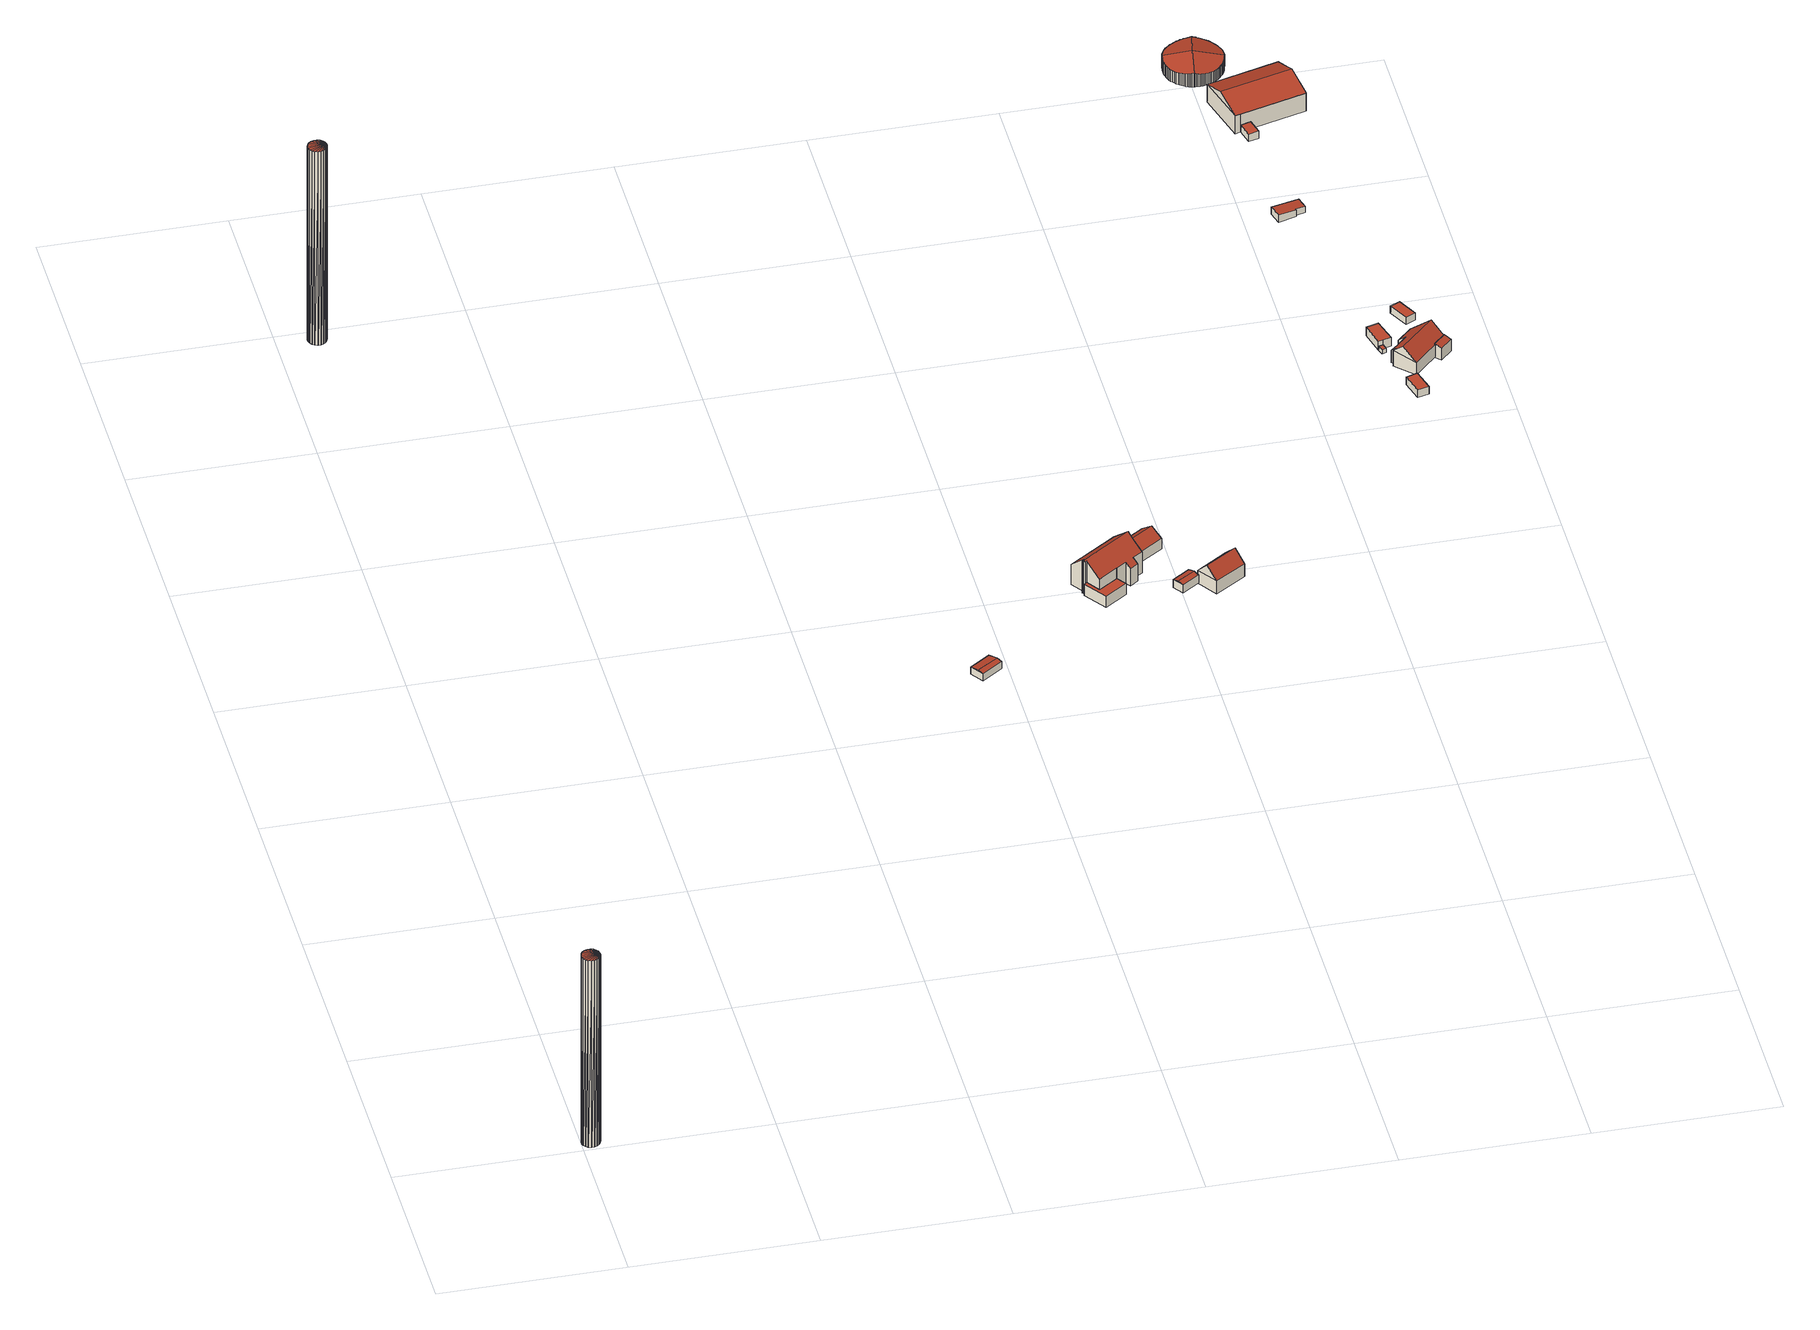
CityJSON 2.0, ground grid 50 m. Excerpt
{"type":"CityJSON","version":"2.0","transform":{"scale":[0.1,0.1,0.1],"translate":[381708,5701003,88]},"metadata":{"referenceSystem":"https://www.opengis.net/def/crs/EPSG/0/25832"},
"CityObjects":{
"building1":{"type":"Building","attributes":{"Geometrietyp2DReferenz":"1000","Gemeindeschluessel":"05954036","function":"51002_1251","roofType":"9999","measuredHeight":59.27},"geometry":[{"type":"Solid","lod":"2","boundaries":[[[[0,1,2]],[[1,3,2]],[[4,5,0]],[[5,1,0]],[[6,7,4]],[[7,5,4]],[[8,9,6]],[[9,7,6]],[[10,11,8]],[[11,9,8]],[[12,13,10]],[[13,11,10]],[[14,15,12]],[[15,13,12]],[[16,17,14]],[[17,15,14]],[[18,19,16]],[[19,17,16]],[[20,21,18]],[[21,19,18]],[[22,23,20]],[[23,21,20]],[[24,25,22]],[[25,23,22]],[[26,27,24]],[[27,25,24]],[[28,29,26]],[[29,27,26]],[[30,31,28]],[[31,29,28]],[[32,33,30]],[[33,31,30]],[[34,35,32]],[[35,33,32]],[[36,37,34]],[[37,35,34]],[[38,39,36]],[[39,37,36]],[[2,3,38]],[[3,39,38]],[[3,1,39]],[[1,5,39]],[[5,7,39]],[[7,9,39]],[[9,11,39]],[[11,13,39]],[[13,15,39]],[[15,17,39]],[[17,19,39]],[[19,21,39]],[[21,23,39]],[[23,25,39]],[[25,27,39]],[[27,29,39]],[[29,31,39]],[[31,33,39]],[[33,35,39]],[[35,37,39]],[[0,2,4]],[[2,38,4]],[[38,36,4]],[[36,34,4]],[[34,32,4]],[[32,30,4]],[[30,28,4]],[[28,26,4]],[[26,24,4]],[[24,22,4]],[[22,20,4]],[[20,18,4]],[[18,16,4]],[[16,14,4]],[[14,12,4]],[[12,10,4]],[[10,8,4]],[[8,6,4]]]],"semantics":{"surfaces":[{"type":"WallSurface"},{"type":"GroundSurface"},{"type":"RoofSurface"}],"values":[[0,0,0,0,0,0,0,0,0,0,0,0,0,0,0,0,0,0,0,0,0,0,0,0,0,0,0,0,0,0,0,0,0,0,0,0,0,0,0,0,1,1,1,1,1,1,1,1,1,1,1,1,1,1,1,1,1,1,2,2,2,2,2,2,2,2,2,2,2,2,2,2,2,2,2,2]]}}]},
"building2":{"type":"Building","attributes":{"Geometrietyp2DReferenz":"1000","Gemeindeschluessel":"05954036","function":"51002_1251","roofType":"9999","measuredHeight":61.42},"geometry":[{"type":"Solid","lod":"2","boundaries":[[[[40,41,42]],[[41,43,42]],[[44,45,40]],[[45,41,40]],[[46,47,44]],[[47,45,44]],[[48,49,46]],[[49,47,46]],[[50,51,48]],[[51,49,48]],[[52,53,50]],[[53,51,50]],[[54,55,52]],[[55,53,52]],[[56,57,54]],[[57,55,54]],[[58,59,56]],[[59,57,56]],[[60,61,58]],[[61,59,58]],[[62,63,60]],[[63,61,60]],[[64,65,62]],[[65,63,62]],[[66,67,64]],[[67,65,64]],[[68,69,66]],[[69,67,66]],[[70,71,68]],[[71,69,68]],[[72,73,70]],[[73,71,70]],[[74,75,72]],[[75,73,72]],[[76,77,74]],[[77,75,74]],[[78,79,76]],[[79,77,76]],[[42,43,78]],[[43,79,78]],[[43,41,79]],[[41,45,79]],[[45,47,79]],[[47,49,79]],[[49,51,79]],[[51,53,79]],[[53,55,79]],[[55,57,79]],[[57,59,79]],[[59,61,79]],[[61,63,79]],[[63,65,79]],[[65,67,79]],[[67,69,79]],[[69,71,79]],[[71,73,79]],[[73,75,79]],[[75,77,79]],[[40,42,44]],[[42,78,44]],[[78,76,44]],[[76,74,44]],[[74,72,44]],[[72,70,44]],[[70,68,44]],[[68,66,44]],[[66,64,44]],[[64,62,44]],[[62,60,44]],[[60,58,44]],[[58,56,44]],[[56,54,44]],[[54,52,44]],[[52,50,44]],[[50,48,44]],[[48,46,44]]]],"semantics":{"surfaces":[{"type":"WallSurface"},{"type":"GroundSurface"},{"type":"RoofSurface"}],"values":[[0,0,0,0,0,0,0,0,0,0,0,0,0,0,0,0,0,0,0,0,0,0,0,0,0,0,0,0,0,0,0,0,0,0,0,0,0,0,0,0,1,1,1,1,1,1,1,1,1,1,1,1,1,1,1,1,1,1,2,2,2,2,2,2,2,2,2,2,2,2,2,2,2,2,2,2]]}}]},
"building3":{"type":"Building","attributes":{"Gemeindeschluessel":"05954036","Geometrietyp2DReferenz":"3000","function":"31001_1310","roofType":"3100","measuredHeight":2.55},"geometry":[{"type":"Solid","lod":"2","boundaries":[[[[80,81,82,83]],[[84,85,81,80]],[[86,87,85,84]],[[83,82,87,86]],[[80,88,84]],[[86,89,83]],[[83,89,88,80]],[[84,88,89,86]],[[81,85,87,82]]]],"semantics":{"surfaces":[{"type":"WallSurface"},{"type":"RoofSurface"},{"type":"GroundSurface"}],"values":[[0,0,0,0,0,0,1,1,2]]}}]},
"building4":{"type":"Building","attributes":{"Gemeindeschluessel":"05954036","Geometrietyp2DReferenz":"3000","function":"31001_1010"},"address":[{"country":"Germany","locality":"Witten","thoroughfareNumber":"12","thoroughfareName":"Ölbachweg"}],"children":["building4-1","building4-2"]},
"building4-1":{"type":"BuildingPart","attributes":{"roofType":"3100","measuredHeight":10.63},"parents":["building4"],"geometry":[{"type":"Solid","lod":"2","boundaries":[[[[90,91,92,93]],[[94,95,91,90]],[[96,97,95,94]],[[98,99,97,96]],[[100,101,102,99,98]],[[103,104,105,106,107]],[[108,109,104,103]],[[110,111,109,108]],[[112,113,111,110]],[[114,115,113,112]],[[116,117,115,114]],[[118,119,117,116]],[[120,121,119,118]],[[93,92,121,120]],[[114,112,110,108,103,116]],[[107,122,123,100,98,96,94,90,93,120,118,116,103]],[[91,95,97,99,102,124,125,105,104,109,111,113,115,117,119,121,92]],[[101,100,123,126]],[[124,102,101,126]],[[126,123,122,127]],[[125,124,126,127]],[[127,122,107,106]],[[105,125,127,106]]]],"semantics":{"surfaces":[{"type":"WallSurface"},{"type":"RoofSurface"},{"type":"GroundSurface"},{"type":"ClosureSurface"}],"values":[[0,0,0,0,0,0,0,0,0,0,0,0,0,0,1,1,2,0,3,0,3,0,3]]}}]},
"building4-2":{"type":"BuildingPart","attributes":{"roofType":"1000","measuredHeight":3.52},"parents":["building4"],"geometry":[{"type":"Solid","lod":"2","boundaries":[[[[128,129,130,131]],[[106,105,129,128]],[[132,133,102,101]],[[131,130,133,132]],[[101,126,127,106,128,131,132]],[[129,105,125,124,102,133,130]],[[105,106,127,125]],[[125,127,126,124]],[[124,126,101,102]]]],"semantics":{"surfaces":[{"type":"WallSurface"},{"type":"RoofSurface"},{"type":"GroundSurface"},{"type":"ClosureSurface"}],"values":[[0,0,0,0,1,2,3,3,3]]}}]},
"building5":{"type":"Building","attributes":{"Gemeindeschluessel":"05954036","Geometrietyp2DReferenz":"3000","function":"31001_1010","roofType":"3100","measuredHeight":5.49},"geometry":[{"type":"Solid","lod":"2","boundaries":[[[[134,135,136,137]],[[138,139,135,134]],[[140,141,139,138]],[[137,136,141,140]],[[134,142,138]],[[140,143,137]],[[137,143,142,134]],[[138,142,143,140]],[[135,139,141,136]]]],"semantics":{"surfaces":[{"type":"WallSurface"},{"type":"RoofSurface"},{"type":"GroundSurface"}],"values":[[0,0,0,0,0,0,1,1,2]]}}]},
"building6":{"type":"Building","attributes":{"Gemeindeschluessel":"05954036","Geometrietyp2DReferenz":"3000","function":"31001_1310","roofType":"3100","measuredHeight":2.96},"geometry":[{"type":"Solid","lod":"2","boundaries":[[[[144,145,146,147]],[[148,149,145,144]],[[150,151,149,148]],[[147,146,151,150]],[[144,152,148]],[[150,153,147]],[[147,153,152,144]],[[148,152,153,150]],[[145,149,151,146]]]],"semantics":{"surfaces":[{"type":"WallSurface"},{"type":"RoofSurface"},{"type":"GroundSurface"}],"values":[[0,0,0,0,0,0,1,1,2]]}}]},
"building7":{"type":"Building","attributes":{"Gemeindeschluessel":"05954036","Geometrietyp2DReferenz":"3000","function":"31001_2460","roofType":"3100","measuredHeight":7.4},"geometry":[{"type":"Solid","lod":"2","boundaries":[[[[154,155,156,157]],[[158,159,155,154]],[[160,161,159,158]],[[157,156,161,160]],[[154,162,158]],[[160,163,157]],[[157,163,162,154]],[[158,162,163,160]],[[155,159,161,156]]]],"semantics":{"surfaces":[{"type":"WallSurface"},{"type":"RoofSurface"},{"type":"GroundSurface"}],"values":[[0,0,0,0,0,0,1,1,2]]}}]},
"building8":{"type":"Building","attributes":{"Gemeindeschluessel":"05954036","Geometrietyp2DReferenz":"3000","function":"31001_2460","roofType":"1000","measuredHeight":2.45},"geometry":[{"type":"Solid","lod":"2","boundaries":[[[[164,165,166,167]],[[168,169,165,164]],[[170,171,169,168]],[[167,166,171,170]],[[168,164,167,170]],[[165,169,171,166]]]],"semantics":{"surfaces":[{"type":"WallSurface"},{"type":"RoofSurface"},{"type":"GroundSurface"}],"values":[[0,0,0,0,1,2]]}}]},
"building9":{"type":"Building","attributes":{"Gemeindeschluessel":"05954036","Geometrietyp2DReferenz":"3000","function":"31001_1310"},"children":["building9-1","building9-2"]},
"building9-1":{"type":"BuildingPart","attributes":{"roofType":"1000","measuredHeight":2.69},"parents":["building9"],"geometry":[{"type":"Solid","lod":"2","boundaries":[[[[172,173,174,175,176]],[[177,178,173,172]],[[179,180,178,177]],[[181,182,183,180,179]],[[179,177,172,176,181]],[[173,178,180,183,174]],[[182,181,176,175]],[[174,183,182,175]]]],"semantics":{"surfaces":[{"type":"WallSurface"},{"type":"RoofSurface"},{"type":"GroundSurface"},{"type":"ClosureSurface"}],"values":[[0,0,0,0,1,2,0,3]]}}]},
"building9-2":{"type":"BuildingPart","attributes":{"roofType":"1000","measuredHeight":1.21},"parents":["building9"],"geometry":[{"type":"Solid","lod":"2","boundaries":[[[[175,174,184,185]],[[186,187,183,182]],[[185,184,187,186]],[[182,175,185,186]],[[174,183,187,184]],[[174,175,182,183]]]],"semantics":{"surfaces":[{"type":"WallSurface"},{"type":"RoofSurface"},{"type":"GroundSurface"},{"type":"ClosureSurface"}],"values":[[0,0,0,1,2,3]]}}]},
"building10":{"type":"Building","attributes":{"Gemeindeschluessel":"05954036","Geometrietyp2DReferenz":"3000","function":"31001_1310","roofType":"2100","measuredHeight":2.3},"geometry":[{"type":"Solid","lod":"2","boundaries":[[[[188,189,190,191]],[[192,193,189,188]],[[194,195,193,192]],[[196,197,195,194]],[[198,199,197,196]],[[191,190,199,198]],[[196,194,192,188,191,198]],[[189,193,195,197,199,190]]]],"semantics":{"surfaces":[{"type":"WallSurface"},{"type":"RoofSurface"},{"type":"GroundSurface"}],"values":[[0,0,0,0,0,0,1,2]]}}]},
"building11":{"type":"Building","attributes":{"Gemeindeschluessel":"05954036","Geometrietyp2DReferenz":"3000","function":"31001_1010","roofType":"5000","measuredHeight":7.31},"address":[{"country":"Germany","locality":"Witten","thoroughfareNumber":"8","thoroughfareName":"Ölbachweg"}],"geometry":[{"type":"Solid","lod":"2","boundaries":[[[[200,201,202,203]],[[204,205,201,200]],[[206,207,205,204]],[[208,209,207,206]],[[210,211,209,208]],[[212,213,211,210]],[[214,215,213,212]],[[216,217,215,214]],[[218,219,217,216]],[[203,202,219,218]],[[208,206,204,200,203,218,216,220,221,210]],[[221,220,214,212]],[[210,221,212]],[[214,220,216]],[[201,205,207,209,211,213,215,217,219,202]]]],"semantics":{"surfaces":[{"type":"WallSurface"},{"type":"RoofSurface"},{"type":"GroundSurface"}],"values":[[0,0,0,0,0,0,0,0,0,0,1,1,0,0,2]]}}]},
"building12":{"type":"Building","attributes":{"Gemeindeschluessel":"05954036","Geometrietyp2DReferenz":"3000","function":"31001_2460","roofType":"1000","measuredHeight":2.15},"geometry":[{"type":"Solid","lod":"2","boundaries":[[[[222,223,224,225]],[[226,227,223,222]],[[228,229,227,226]],[[225,224,229,228]],[[226,222,225,228]],[[223,227,229,224]]]],"semantics":{"surfaces":[{"type":"WallSurface"},{"type":"RoofSurface"},{"type":"GroundSurface"}],"values":[[0,0,0,0,1,2]]}}]},
"building13":{"type":"Building","attributes":{"Gemeindeschluessel":"05954036","Geometrietyp2DReferenz":"3000","function":"31001_1010","roofType":"2100","measuredHeight":4.5},"geometry":[{"type":"Solid","lod":"2","boundaries":[[[[230,231,232,233]],[[234,235,231,230]],[[236,237,235,234]],[[233,232,237,236]],[[234,230,233,236]],[[231,235,237,232]]]],"semantics":{"surfaces":[{"type":"WallSurface"},{"type":"RoofSurface"},{"type":"GroundSurface"}],"values":[[0,0,0,0,1,2]]}}]},
"building14":{"type":"Building","attributes":{"Gemeindeschluessel":"05954036","Geometrietyp2DReferenz":"3000","function":"31001_2460","roofType":"1000","measuredHeight":2.24},"geometry":[{"type":"Solid","lod":"2","boundaries":[[[[238,239,240,241]],[[242,243,239,238]],[[244,245,243,242]],[[241,240,245,244]],[[242,238,241,244]],[[239,243,245,240]]]],"semantics":{"surfaces":[{"type":"WallSurface"},{"type":"RoofSurface"},{"type":"GroundSurface"}],"values":[[0,0,0,0,1,2]]}}]},
"building15":{"type":"Building","attributes":{"Gemeindeschluessel":"05954036","Geometrietyp2DReferenz":"3000","function":"31001_2720","roofType":"5000","measuredHeight":5.81},"geometry":[{"type":"Solid","lod":"2","boundaries":[[[[246,247,248,249]],[[250,251,247,246]],[[252,253,251,250]],[[254,255,253,252]],[[256,257,255,254]],[[258,259,257,256]],[[260,261,259,258]],[[262,263,261,260]],[[264,265,263,262]],[[266,267,265,264]],[[268,269,267,266]],[[270,271,269,268]],[[272,273,271,270]],[[274,275,273,272]],[[276,277,275,274]],[[278,279,277,276]],[[280,281,279,278]],[[282,283,281,280]],[[284,285,283,282]],[[286,287,285,284]],[[288,289,287,286]],[[290,291,289,288]],[[292,293,291,290]],[[294,295,293,292]],[[296,297,295,294]],[[298,299,297,296]],[[300,301,299,298]],[[302,303,301,300]],[[304,305,303,302]],[[306,307,305,304]],[[308,309,307,306]],[[310,311,309,308]],[[312,313,311,310]],[[314,315,313,312]],[[316,317,315,314]],[[318,319,317,316]],[[320,321,319,318]],[[322,323,321,320]],[[324,325,323,322]],[[326,327,325,324]],[[328,329,327,326]],[[330,331,329,328]],[[332,333,331,330]],[[334,335,333,332]],[[336,337,335,334]],[[338,339,337,336]],[[340,341,339,338]],[[342,343,341,340]],[[344,345,343,342]],[[346,347,345,344]],[[348,349,347,346]],[[350,351,349,348]],[[352,353,351,350]],[[354,355,353,352]],[[356,357,355,354]],[[358,359,357,356]],[[360,361,359,358]],[[362,363,361,360]],[[364,365,363,362]],[[366,367,365,364]],[[368,369,367,366]],[[370,371,369,368]],[[372,373,371,370]],[[374,375,373,372]],[[376,377,375,374]],[[378,379,377,376]],[[380,381,379,378]],[[382,383,381,380]],[[384,385,383,382]],[[386,387,385,384]],[[388,389,387,386]],[[390,391,389,388]],[[392,393,391,390]],[[394,395,393,392]],[[396,397,395,394]],[[398,399,397,396]],[[400,401,399,398]],[[402,403,401,400]],[[404,405,403,402]],[[406,407,405,404]],[[408,409,407,406]],[[410,411,409,408]],[[412,413,411,410]],[[414,415,413,412]],[[416,417,415,414]],[[418,419,417,416]],[[420,421,419,418]],[[422,423,421,420]],[[424,425,423,422]],[[426,427,425,424]],[[428,429,427,426]],[[249,248,429,428]],[[420,418,416,414,412,410,408,406,404,402,400,398,396,394,392,390,388,386,430,431,246,249,428,426,424,422]],[[292,290,288,286,284,282,280,278,276,274,272,270,268,266,264,262,260,258,256,254,252,250,431,430,432]],[[332,330,328,326,324,322,320,318,316,314,312,310,308,306,304,302,300,298,296,294,432,430,433,340,338,336,334]],[[342,433,430,386,384,382,380,378,376,374,372,370,368,366,364,362,360,358,356,354,352,350,348,346,344]],[[292,432,294]],[[340,433,342]],[[246,431,250]],[[247,251,253,255,257,259,261,263,265,267,269,271,273,275,277,279,281,283,285,287,289,291,293,295,297,299,301,303,305,307,309,311,313,315,317,319,321,323,325,327,329,331,333,335,337,339,341,343,345,347,349,351,353,355,357,359,361,363,365,367,369,371,373,375,377,379,381,383,385,387,389,391,393,395,397,399,401,403,405,407,409,411,413,415,417,419,421,423,425,427,429,248]]]],"semantics":{"surfaces":[{"type":"WallSurface"},{"type":"RoofSurface"},{"type":"GroundSurface"}],"values":[[0,0,0,0,0,0,0,0,0,0,0,0,0,0,0,0,0,0,0,0,0,0,0,0,0,0,0,0,0,0,0,0,0,0,0,0,0,0,0,0,0,0,0,0,0,0,0,0,0,0,0,0,0,0,0,0,0,0,0,0,0,0,0,0,0,0,0,0,0,0,0,0,0,0,0,0,0,0,0,0,0,0,0,0,0,0,0,0,0,0,0,0,1,1,1,1,0,0,0,2]]}}]},
"building16":{"type":"Building","attributes":{"Gemeindeschluessel":"05954036","Geometrietyp2DReferenz":"3000","function":"31001_2720","roofType":"5000","measuredHeight":8.3},"geometry":[{"type":"Solid","lod":"2","boundaries":[[[[434,435,436,437]],[[438,439,435,434]],[[440,240,439,438]],[[441,442,240,440]],[[443,444,442,441]],[[437,436,444,443]],[[445,446,437,443,447]],[[445,447,448,449,450]],[[450,449,440,438]],[[449,448,441,440]],[[448,447,443,441]],[[446,445,450,438,434]],[[446,434,437]],[[435,439,240,442,444,436]]]],"semantics":{"surfaces":[{"type":"WallSurface"},{"type":"RoofSurface"},{"type":"GroundSurface"}],"values":[[0,0,0,0,0,0,1,1,0,0,0,0,0,2]]}}]}
},
"vertices":[
[48,46,602],[48,46,10],[43,52,602],[43,52,10],[50,38,602],[50,38,10],[50,30,602],[50,30,10],[48,23,602],[48,23,10],[43,17,602],[43,17,10],[37,12,602],[37,12,10],[30,10,602],[30,10,10],[22,10,602],[22,10,10],[14,12,602],[14,12,10],[8,17,602],[8,17,10],[3,23,602],[3,23,10],[1,30,602],[1,30,10],[1,38,602],[1,38,10],[3,46,602],[3,46,10],[8,52,602],[8,52,10],[14,57,602],[14,57,10],[22,59,602],[22,59,10],[30,59,602],[30,59,10],[37,57,602],[37,57,10],
[109,3392,690],[109,3392,76],[105,3398,690],[105,3398,76],[112,3384,690],[112,3384,76],[112,3377,690],[112,3377,76],[109,3369,690],[109,3369,76],[105,3363,690],[105,3363,76],[98,3358,690],[98,3358,76],[91,3356,690],[91,3356,76],[83,3356,690],[83,3356,76],[75,3358,690],[75,3358,76],[69,3363,690],[69,3363,76],[65,3369,690],[65,3369,76],[62,3377,690],[62,3377,76],[62,3384,690],[62,3384,76],[65,3392,690],[65,3392,76],[69,3398,690],[69,3398,76],[75,3403,690],[75,3403,76],[83,3405,690],[83,3405,76],[91,3405,690],[91,3405,76],[98,3403,690],[98,3403,76],
[1436,1667,109],[1436,1667,88],[1379,1628,88],[1379,1628,109],[1461,1631,111],[1461,1631,88],[1404,1591,111],[1404,1591,88],[1452,1645,114],[1394,1605,114],
[1872,1880,166],[1872,1880,112],[1863,1893,112],[1863,1893,179],[1849,1864,166],[1849,1864,112],[1840,1878,179],[1840,1878,112],[1814,1860,179],[1814,1860,112],[1812,1859,179],[1812,1859,147],[1812,1859,112],[1726,1860,218],[1726,1860,112],[1729,1856,112],[1729,1856,147],[1729,1856,214],[1724,1864,214],[1724,1864,112],[1729,1868,214],[1729,1868,112],[1704,1905,176],[1704,1905,112],[1836,1993,176],[1836,1993,112],[1863,1952,218],[1863,1952,112],[1873,1936,203],[1873,1936,112],[1890,1911,179],[1890,1911,112],[1735,1860,214],[1759,1823,179],[1759,1823,112],[1735,1860,112],[1759,1823,147],[1735,1860,147],
[1726,1853,147],[1726,1853,112],[1769,1790,112],[1769,1790,147],[1831,1832,147],[1831,1832,112],
[1922,2051,145],[1922,2051,116],[1836,1993,116],[1836,1993,145],[1960,1994,148],[1960,1994,116],[1873,1936,148],[1873,1936,116],[1941,2022,171],[1855,1964,171],
[2002,1871,134],[2002,1871,109],[1954,1839,109],[1954,1839,134],[2021,1842,134],[2021,1842,109],[1974,1810,134],[1974,1810,109],[2012,1856,139],[1964,1824,139],
[2106,1907,143],[2106,1907,102],[2020,1851,102],[2020,1851,143],[2142,1851,143],[2142,1851,102],[2057,1796,144],[2057,1796,102],[2124,1879,176],[2039,1823,176],
[2735,2476,186],[2735,2476,162],[2704,2467,162],[2704,2467,186],[2751,2414,186],[2751,2414,162],[2720,2406,186],[2720,2406,162],
[2646,2667,206],[2646,2667,179],[2663,2602,179],[2663,2602,191],[2663,2602,206],[2680,2676,206],[2680,2676,179],[2698,2611,206],[2698,2611,179],[2676,2605,206],[2676,2605,191],[2676,2605,179],
[2668,2584,179],[2668,2584,191],[2680,2587,191],[2680,2587,179],
[2532,3156,220],[2532,3156,197],[2581,3170,197],[2581,3170,217],[2521,3194,220],[2521,3194,197],[2597,3216,216],[2597,3216,197],[2607,3182,216],[2607,3182,197],[2580,3175,217],[2580,3175,197],
[2699,2566,210],[2699,2566,173],[2684,2552,173],[2684,2552,210],[2700,2565,211],[2700,2565,173],[2733,2597,211],[2733,2597,173],[2717,2613,192],[2717,2613,173],[2757,2652,192],[2757,2652,173],[2829,2579,211],[2829,2579,173],[2735,2486,211],[2735,2486,173],[2686,2536,221],[2686,2536,173],[2694,2543,221],[2694,2543,173],[2707,2515,246],[2801,2608,246],
[2753,2753,205],[2753,2753,183],[2726,2740,183],[2726,2740,205],[2781,2698,205],[2781,2698,183],[2754,2685,205],[2754,2685,183],
[2797,2548,217],[2797,2548,172],[2812,2533,172],[2812,2533,209],[2829,2579,217],[2829,2579,172],[2844,2565,209],[2844,2565,172],
[2550,3551,222],[2550,3551,199],[2522,3544,199],[2522,3544,222],[2561,3508,222],[2561,3508,199],[2533,3501,222],[2533,3501,199],
[2388,3846,241],[2388,3846,199],[2388,3845,199],[2388,3845,241],[2389,3853,240],[2389,3853,199],[2392,3860,239],[2392,3860,199],[2394,3866,237],[2394,3866,199],[2397,3872,236],[2397,3872,199],[2401,3878,235],[2401,3878,199],[2405,3883,235],[2405,3883,199],[2410,3888,234],[2410,3888,199],[2414,3892,234],[2414,3892,199],[2419,3896,234],[2419,3896,199],[2424,3900,233],[2424,3900,199],[2429,3902,233],[2429,3902,199],[2434,3905,234],[2434,3905,199],[2439,3907,234],[2439,3907,199],[2444,3908,234],[2444,3908,199],[2449,3910,235],[2449,3910,199],[2453,3910,235],[2453,3910,199],[2458,3911,236],[2458,3911,199],[2462,3911,236],[2462,3911,199],[2466,3911,237],[2466,3911,199],[2470,3911,237],[2470,3911,199],[2474,3911,238],[2474,3911,199],[2478,3910,239],[2478,3910,199],[2481,3910,239],[2481,3910,199],[2485,3909,238],[2485,3909,199],[2489,3908,237],[2489,3908,199],[2493,3906,236],[2493,3906,199],[2497,3905,236],[2497,3905,199],[2501,3903,235],[2501,3903,199],[2505,3901,234],[2505,3901,199],[2509,3898,234],[2509,3898,199],[2514,3895,233],[2514,3895,199],[2518,3892,233],[2518,3892,199],[2522,3888,232],[2522,3888,199],[2526,3884,232],[2526,3884,199],[2529,3879,232],[2529,3879,199],[2533,3874,232],[2533,3874,199],[2536,3868,232],[2536,3868,199],[2539,3862,232],[2539,3862,199],[2541,3856,233],[2541,3856,199],[2543,3850,234],[2543,3850,199],[2544,3843,234],[2544,3843,199],[2544,3836,235],[2544,3836,199],[2544,3829,237],[2544,3829,199],[2544,3822,238],[2544,3822,199],[2544,3820,238],[2544,3820,199],[2543,3819,239],[2543,3819,199],[2542,3812,238],[2542,3812,199],[2540,3805,237],[2540,3805,199],[2537,3799,236],[2537,3799,199],[2534,3793,235],[2534,3793,199],[2530,3787,234],[2530,3787,199],[2526,3782,234],[2526,3782,199],[2522,3777,234],[2522,3777,199],[2517,3772,233],[2517,3772,199],[2512,3769,233],[2512,3769,199],[2507,3765,234],[2507,3765,199],[2502,3762,234],[2502,3762,199],[2497,3760,234],[2497,3760,199],[2492,3758,235],[2492,3758,199],[2487,3756,235],[2487,3756,199],[2482,3755,236],[2482,3755,199],[2478,3754,236],[2478,3754,199],[2473,3754,237],[2473,3754,199],[2469,3754,238],[2469,3754,199],[2465,3753,238],[2465,3753,199],[2461,3754,239],[2461,3754,199],[2457,3754,240],[2457,3754,199],[2453,3754,241],[2453,3754,199],[2450,3755,241],[2450,3755,199],[2446,3756,241],[2446,3756,199],[2442,3757,240],[2442,3757,199],[2438,3758,239],[2438,3758,199],[2434,3760,239],[2434,3760,199],[2430,3762,238],[2430,3762,199],[2426,3764,237],[2426,3764,199],[2422,3767,237],[2422,3767,199],[2418,3770,236],[2418,3770,199],[2414,3773,236],[2414,3773,199],[2409,3777,235],[2409,3777,199],[2406,3781,235],[2406,3781,199],[2402,3786,235],[2402,3786,199],[2398,3791,235],[2398,3791,199],[2395,3796,235],[2395,3796,199],[2393,3802,235],[2393,3802,199],[2390,3809,236],[2390,3809,199],[2389,3815,236],[2389,3815,199],[2387,3822,237],[2387,3822,199],[2387,3829,238],[2387,3829,199],[2387,3836,239],[2387,3836,199],[2387,3843,241],[2387,3843,199],[2463,3830,257],[2388,3847,241],[2480,3910,239],[2543,3817,239],
[2679,3681,255],[2679,3681,199],[2664,3738,199],[2664,3738,255],[2703,3592,255],[2703,3592,199],[2522,3544,255],[2507,3540,255],[2507,3540,199],[2468,3686,255],[2468,3686,199],[2683,3666,282],[2679,3681,276],[2487,3614,282],[2507,3540,257],[2522,3544,257],[2703,3592,257]
]}
